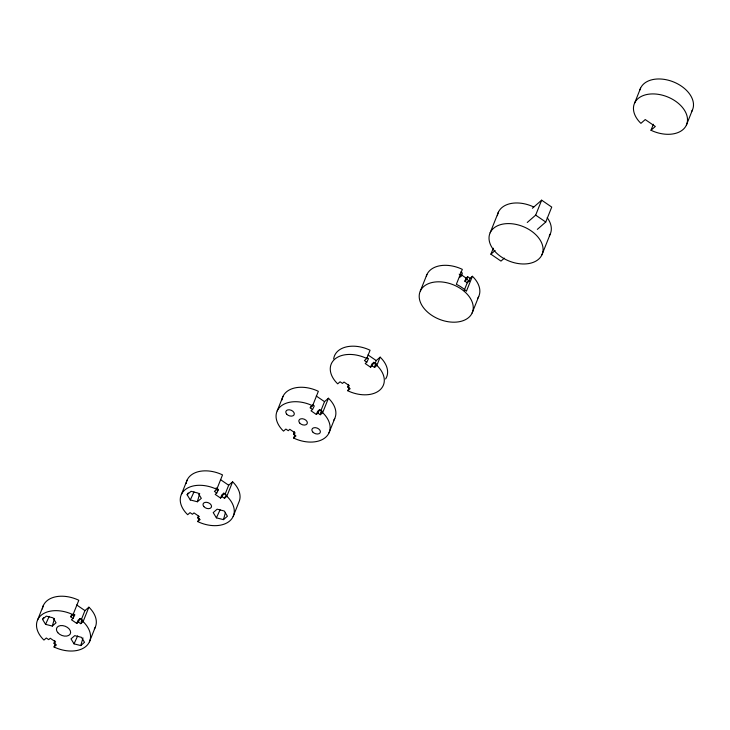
<?xml version="1.0" encoding="UTF-8"?>
<svg xmlns="http://www.w3.org/2000/svg" width="730" height="730" viewBox="0 0 730 730"><rect width="100%" height="100%" fill="white"/><g stroke="black" fill="none" stroke-linecap="round" stroke-linejoin="round"><path stroke-width="1.09" d="M188.276 492.887L187.117 494.73L190.293 499.959L197.392 501.765L199.691 493.389M223.48 519.641L227.413 516.22L224.238 510.991L217.138 509.184L213.215 512.606L216.381 517.835L223.48 519.641L225.497 512.314M43.663 617.516L42.55 619.378L45.561 624.351L52.304 626.066L54.504 618.401M94.316 629.005A28.142 18.606 21.8 0 0 90.128 608.428L88.877 607.187L83.101 621.622L84.352 622.873A28.142 18.606 21.8 0 1 86.058 646.287A28.142 18.606 21.8 0 1 55.79 647.784L54.038 646.972L56.392 644.918L54.02 643.294L54.786 640.611M80.774 645.566L84.507 642.309L81.486 637.345L74.743 635.629L71.011 638.878L74.031 643.851L80.774 645.566L82.965 637.911M233.162 516.475L238.938 502.03A28.142 18.606 21.8 0 0 233.865 483.059L232.614 481.818L226.838 496.254L228.089 497.504A28.142 18.606 21.8 0 1 229.795 520.91A28.142 18.606 21.8 0 1 199.527 522.415L197.775 521.603L200.129 519.55L197.757 517.926L198.268 516.137M333.875 420.06A28.142 18.606 21.8 0 0 329.686 399.483L328.436 398.233L322.66 412.678L323.91 413.919A28.142 18.606 21.8 0 1 325.626 437.334A28.142 18.606 21.8 0 1 295.349 438.83L293.597 438.018L295.951 435.965L293.588 434.341L294.354 431.658M385.595 378.979A28.142 18.606 21.8 0 0 381.407 358.403L380.157 357.152L376.853 365.411L378.103 366.652A28.142 18.606 21.8 0 1 379.819 390.066A28.142 18.606 21.8 0 1 349.542 391.563L347.799 390.751L350.154 388.698L347.781 387.073L348.548 384.391M459.526 277.519L461.57 275.73L462.336 273.047L460.758 271.971M464.864 281.169L466.908 279.389L467.674 276.707L470.047 278.331L469.28 281.013L467.236 282.793L464.864 281.169L466.105 278.075L467.674 276.707M37.632 619.852L43.408 605.407M54.038 646.972L55.279 643.878M73.164 613.811L74.743 614.888L73.037 618.401L70.664 616.768L73.018 614.715L78.794 600.279L77.042 599.467A28.142 18.606 21.8 0 0 42.395 608.92M76.796 623.42L78.037 620.327L80.081 618.547L82.453 620.171L80.738 623.676L78.365 622.051L76.796 623.42L71.458 619.77L73.037 618.401M81.231 619.889L84.945 610.608L88.877 607.187M89.425 641.843L95.201 627.398M181.368 494.484L187.145 480.039M197.775 521.603L199.016 518.51M216.107 487.895L218.48 489.52L216.773 493.024L214.401 491.399L216.755 489.346L222.531 474.911L220.779 474.098A28.142 18.606 21.8 0 0 186.132 483.552M220.533 498.052L221.774 494.958L223.818 493.179L226.19 494.803L224.475 498.307L222.112 496.683L220.533 498.052L215.204 494.402L216.773 493.024M224.968 494.52L228.682 485.24L232.614 481.818M277.19 410.899L282.966 396.463M293.597 438.018L294.838 434.925M312.723 404.858L314.301 405.944L312.595 409.448L310.223 407.824L312.577 405.77L318.353 391.326L316.601 390.513A28.142 18.606 21.8 0 0 281.953 399.976M316.364 414.476L317.596 411.382L319.64 409.603L322.012 411.227L320.306 414.731L317.933 413.107L316.364 414.476L311.026 410.817L312.595 409.448M320.798 410.944L324.512 401.655L328.436 398.233M328.984 432.89L334.76 418.454M347.799 390.751L349.031 387.657M366.916 357.59L368.504 358.676L366.788 362.18L364.416 360.556L366.779 358.503L370.073 350.245L368.321 349.433A28.142 18.606 21.8 0 0 333.674 358.895M370.557 367.208L371.798 364.115L373.833 362.326L376.205 363.951L374.499 367.464L372.127 365.839L370.557 367.208L365.219 363.549L366.788 362.18M374.992 363.677L376.233 360.574L380.157 357.152M420.334 291.005L426.931 274.498M464.088 290.668L467.674 281.698M477.84 298.096A28.142 18.606 21.8 0 0 473.651 277.519L472.401 276.278L466.415 291.233L465.877 290.695A28.142 18.606 21.8 0 0 457.089 284.673L456.341 284.326L462.318 269.37L460.566 268.558A28.142 18.606 21.8 0 0 426.302 276.214M490.158 232.788L498.408 212.156M504.348 258.155L500.981 261.094L490.898 254.186L493.288 248.2M472.127 312.997A28.142 18.606 21.8 0 0 439.98 281.835A28.142 18.606 21.8 0 0 426.576 311.172A28.142 18.606 21.8 0 0 472.127 312.997L478.725 296.49M527.252 222.477L535.665 215.131L541.651 200.175L551.734 207.083L545.748 222.039L537.335 229.384M541.952 254.779A28.142 18.606 21.8 0 0 509.814 223.617A28.142 18.606 21.8 0 0 496.4 252.954A28.142 18.606 21.8 0 0 541.952 254.779L550.201 234.148M634.598 103.122L640.575 88.157M651.005 130.241L655.321 126.472L645.238 119.565L640.922 123.334L639.672 122.093A28.142 18.606 21.8 0 1 650.868 93.978A28.142 18.606 21.8 0 1 687.496 119.081A28.142 18.606 21.8 0 1 652.748 131.053L651.005 130.241L653.396 124.255M686.383 125.113L692.368 110.148M45.561 624.351L49.193 616.403M74.031 643.851L77.663 635.903M190.293 499.959L194.007 491.938M216.381 517.835L220.104 509.823M70.664 616.768L71.513 615.016M78.365 622.051L80.081 618.547M222.112 496.683L223.818 493.179M310.223 407.824L311.08 406.072M317.933 413.107L319.64 409.603M372.127 365.839L373.833 362.326M42.55 619.378L46.282 616.12L53.025 617.836L56.037 622.809L52.304 626.066M187.117 494.73L191.05 491.308L198.149 493.115L201.316 498.344L197.392 501.765M532.398 208.251L541.651 200.175M73.383 616.074L74.743 614.888M217.12 490.706L218.48 489.52M490.898 254.186L495.104 250.518M470.047 278.331L472.401 276.278M54.02 643.294L55.59 641.916L50.251 638.266L48.682 639.635L46.309 638.011L43.955 640.064L42.705 638.814A28.142 18.606 21.8 0 1 40.989 615.408A28.142 18.606 21.8 0 1 71.266 613.903L73.018 614.715M197.757 517.926L199.326 516.548L193.988 512.898L192.419 514.267L190.046 512.642L187.692 514.696L186.442 513.445A28.142 18.606 21.8 0 1 184.726 490.04A28.142 18.606 21.8 0 1 215.003 488.534L216.755 489.346M293.588 434.341L295.157 432.972L289.819 429.313L288.25 430.691L285.877 429.058L283.523 431.12L282.264 429.87A28.142 18.606 21.8 0 1 280.557 406.455A28.142 18.606 21.8 0 1 310.825 404.958L312.577 405.77M347.781 387.073L349.351 385.705L344.012 382.046L342.443 383.414L340.07 381.79L337.716 383.843L336.466 382.602A28.142 18.606 21.8 0 1 334.751 359.187A28.142 18.606 21.8 0 1 365.027 357.691L366.779 358.503M81.094 621.358L82.453 620.171M320.652 412.413L322.012 411.227M374.846 365.146L376.205 363.951M80.738 623.676L83.101 621.622M224.475 498.307L226.838 496.254M320.306 414.731L322.66 412.678M374.499 367.464L376.853 365.411M535.665 215.131L545.748 222.039M461.141 274.681L466.643 278.449M459.197 274.106L461.57 275.73M466.908 279.389L469.28 281.013M367.984 354.926L376.233 360.574M316.263 396.007L324.512 401.655M220.433 479.592L228.682 485.24M76.696 604.96L84.945 610.608M547.199 217.668A28.142 18.606 21.8 0 1 549.316 235.754M497.395 215.679A28.142 18.606 21.8 0 1 533.721 206.973M639.945 89.872A28.142 18.606 21.8 0 1 674.21 82.216A28.142 18.606 21.8 0 1 691.483 111.763M57.807 632.673A7.409 4.9 21.8 0 0 70.053 634.251A7.409 4.9 21.8 0 0 62.725 625.61A7.409 4.9 21.8 0 0 57.807 632.673M203.834 506.574A4.444 2.938 21.8 0 0 211.18 507.523A4.444 2.938 21.8 0 0 206.782 502.331A4.444 2.938 21.8 0 0 203.834 506.574M312.705 431.932A4.444 2.938 21.8 0 0 320.05 432.881A4.444 2.938 21.8 0 0 315.652 427.689A4.444 2.938 21.8 0 0 312.705 431.932M299.656 422.989A4.444 2.938 21.8 0 0 307.001 423.938A4.444 2.938 21.8 0 0 302.603 418.755A4.444 2.938 21.8 0 0 299.656 422.989M286.616 414.056A4.444 2.938 21.8 0 0 293.953 415.005A4.444 2.938 21.8 0 0 289.564 409.813A4.444 2.938 21.8 0 0 286.616 414.056"/></g></svg>
